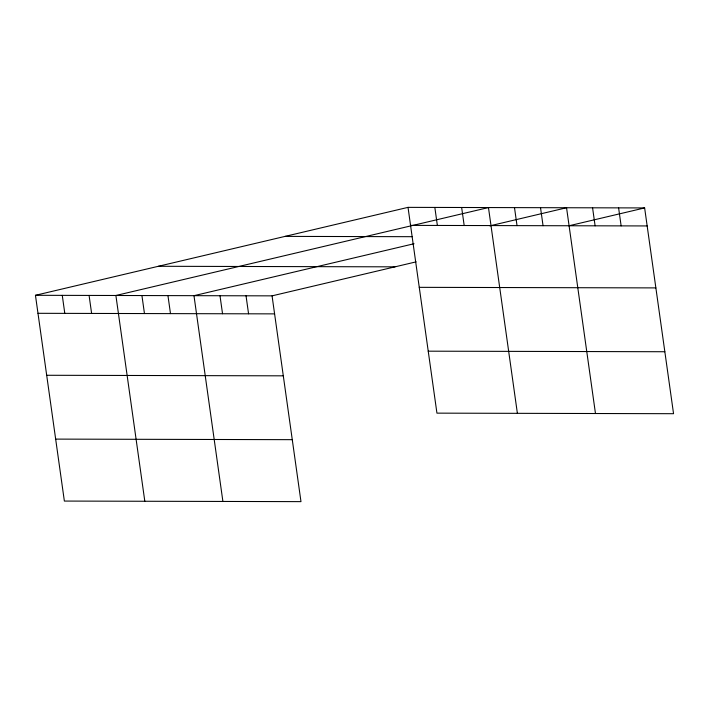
<?xml version="1.0" encoding="UTF-8"?>
<svg xmlns="http://www.w3.org/2000/svg" width="709" height="709" viewBox="0 0 709 709"><rect width="100%" height="100%" fill="white"/><g stroke="black" fill="none" stroke-linecap="round" stroke-linejoin="round"><path stroke-width="1.06" d="M35.45 295.298L272.061 295.857L300.979 501.635L64.368 501.068L35.45 295.298L408.021 207.365L644.632 207.932L673.55 413.702L436.939 413.143L408.021 207.365M414.047 243.736L193.982 295.68L222.901 501.449M489.839 225.852L566.553 207.746L595.471 413.515M272.061 295.857L416.121 261.86M568.972 225.781L644.632 207.932M410.546 225.382L647.166 225.941M285.071 236.389L412.151 236.691M158.399 266.283L395.01 266.841M419.258 287.34L655.869 287.898M37.985 313.307L274.596 313.874M428.227 351.177L664.838 351.735M46.688 375.274L283.299 375.832M55.665 439.11L292.276 439.669M618.602 207.87L621.137 225.879M592.573 207.808L595.108 225.817M540.524 207.684L543.05 225.692M514.495 207.622L517.029 225.63M517.384 413.329L488.466 207.56L115.895 295.493L144.813 501.263M461.648 207.498L464.182 225.506M434.839 207.436L437.364 225.444M246.032 295.795L248.567 313.812M220.003 295.742L222.537 313.75M167.953 295.618L170.488 313.626M141.924 295.556L144.459 313.564M89.086 295.431L91.612 313.44M62.268 295.361L64.794 313.378"/></g></svg>
